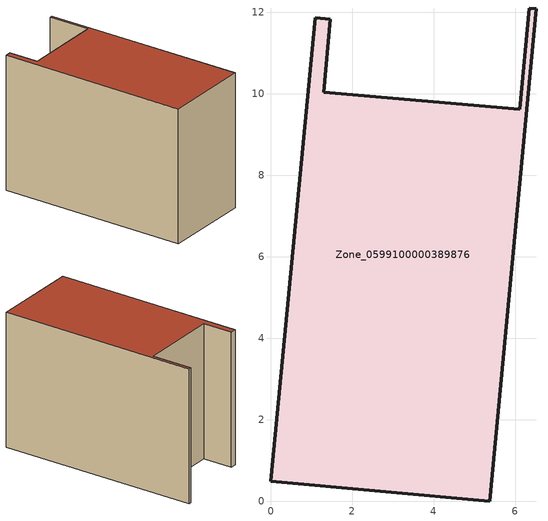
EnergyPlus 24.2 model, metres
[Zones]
Zone_0599100000389876
 floor ground (C_G): 0,0.48 1.1,11.86 1.46,11.83 1.29,10.04 6.11,9.61 6.34,12.1 6.52,12.08 5.38,0 z0
 wall outside (C_F): 6.34,12.1 6.11,9.61 1.29,10.04 1.46,11.83 1.1,11.86 0,0.48 5.38,0 6.52,12.08 6.34,12.1 z0:8.16
 roof outside (C_R): 1.46,11.83 1.1,11.86 0,0.48 5.38,0 6.52,12.08 6.34,12.1 6.11,9.61 1.29,10.04 z8.16
[BUILDING]
Pand.0599100000389876: North Axis=0; Terrain=City; Loads Convergence Tolerance Value=0.04; Temperature Convergence Tolerance Value=0.4; Solar Distribution=FullExterior; Maximum Number of Warmup Days=25; Minimum Number of Warmup Days=1
[Site:Location]
Rotterdam.The.Hague.AP_ZH_NLD Design_Conditions: Latitude=51.96; Longitude=4.45; Time Zone=1; Elevation=-4.5
[SITE:GROUNDTEMPERATURE:BUILDINGSURFACE]
18, 18, 18, 18, 18, 18, 18, 18, 18, 18, 18, 18
[MATERIAL] Thermal Absorptance=0.9; Solar Absorptance=0.7; Visible Absorptance=0.7
Name | Roughness | Thickness | Conductivity | Density | Specific Heat
G.TI.1992-2005 | MediumSmooth | 0.15 | 0.06 | 540 | 1210
F.TI.1992-2005 | Rough | 0.3 | 0.12 | 1920 | 840
R.TI.1992-2005 | MediumRough | 0.2 | 0.08 | 1500 | 1000
[CONSTRUCTION]
C_G: G.TI.1992-2005
C_F: F.TI.1992-2005
C_R: R.TI.1992-2005
[ZONE]
Zone_0599100000389876: Type=1; Multiplier=1; Ceiling Height=Autocalculate; Volume=Autocalculate; Floor Area=autocalculate; Part of Total Floor Area=Yes
[ZONEINFILTRATION:DESIGNFLOWRATE]
Infil_Zone_0599100000389876: Zone or ZoneList or Space or SpaceList=Zone_0599100000389876; Schedule=AlwaysOn; Design Flow Rate Calculation Method=Flow/Area; Flow Rate per Floor Area=0.0015; Constant Term Coefficient=1; Temperature Term Coefficient=0; Velocity Term Coefficient=0; Velocity Squared Term Coefficient=0
[HVACTEMPLATE:ZONE:IDEALLOADSAIRSYSTEM]
Zone_0599100000389876: Maximum Heating Supply Air Temperature=50; Minimum Cooling Supply Air Temperature=13; Maximum Heating Supply Air Humidity Ratio=0.0156; Minimum Cooling Supply Air Humidity Ratio=0.0077; Heating Limit=NoLimit; Cooling Limit=NoLimit; Dehumidification Control Type=ConstantSensibleHeatRatio; Cooling Sensible Heat Ratio=0.7; Dehumidification Setpoint=60; Humidification Control Type=None; Humidification Setpoint=30; Outdoor Air Method=None; Outdoor Air Flow Rate per Person=0.00944; Outdoor Air Flow Rate per Zone Floor Area=0; Outdoor Air Flow Rate per Zone=0; Demand Controlled Ventilation Type=None; Outdoor Air Economizer Type=NoEconomizer; Heat Recovery Type=None; Sensible Heat Recovery Effectiveness=0.7; Latent Heat Recovery Effectiveness=0.65
[ZONECONTROL:THERMOSTAT]
ThermostatControl_Zone_0599100000389876: Zone or ZoneList=Zone_0599100000389876; Control Type Schedule=DualSetpointControlType; Control 1=Thermostat_Zone_0599100000389876; Temperature Difference Between Cutout And Setpoint=0
[THERMOSTATSETPOINT:DUALSETPOINT]
Thermostat_Zone_0599100000389876: Heating Setpoint Temperature Schedule=HeatingSetpoint_Zone_0599100000389876; Cooling Setpoint Temperature Schedule=CoolingSetpoint_Zone_0599100000389876
[SCHEDULE:COMPACT]
HeatingSetpoint_Zone_0599100000389876: Through: 12/31, For: AllDays, Until: 24:00, 21
CoolingSetpoint_Zone_0599100000389876: Through: 12/31, For: AllDays, Until: 24:00, 24
DualSetpointControlType: Through: 12/31, For: AllDays, Until: 24:00, 4
AlwaysOn: Through: 12/31, For: AllDays, Until: 24:00, 1
